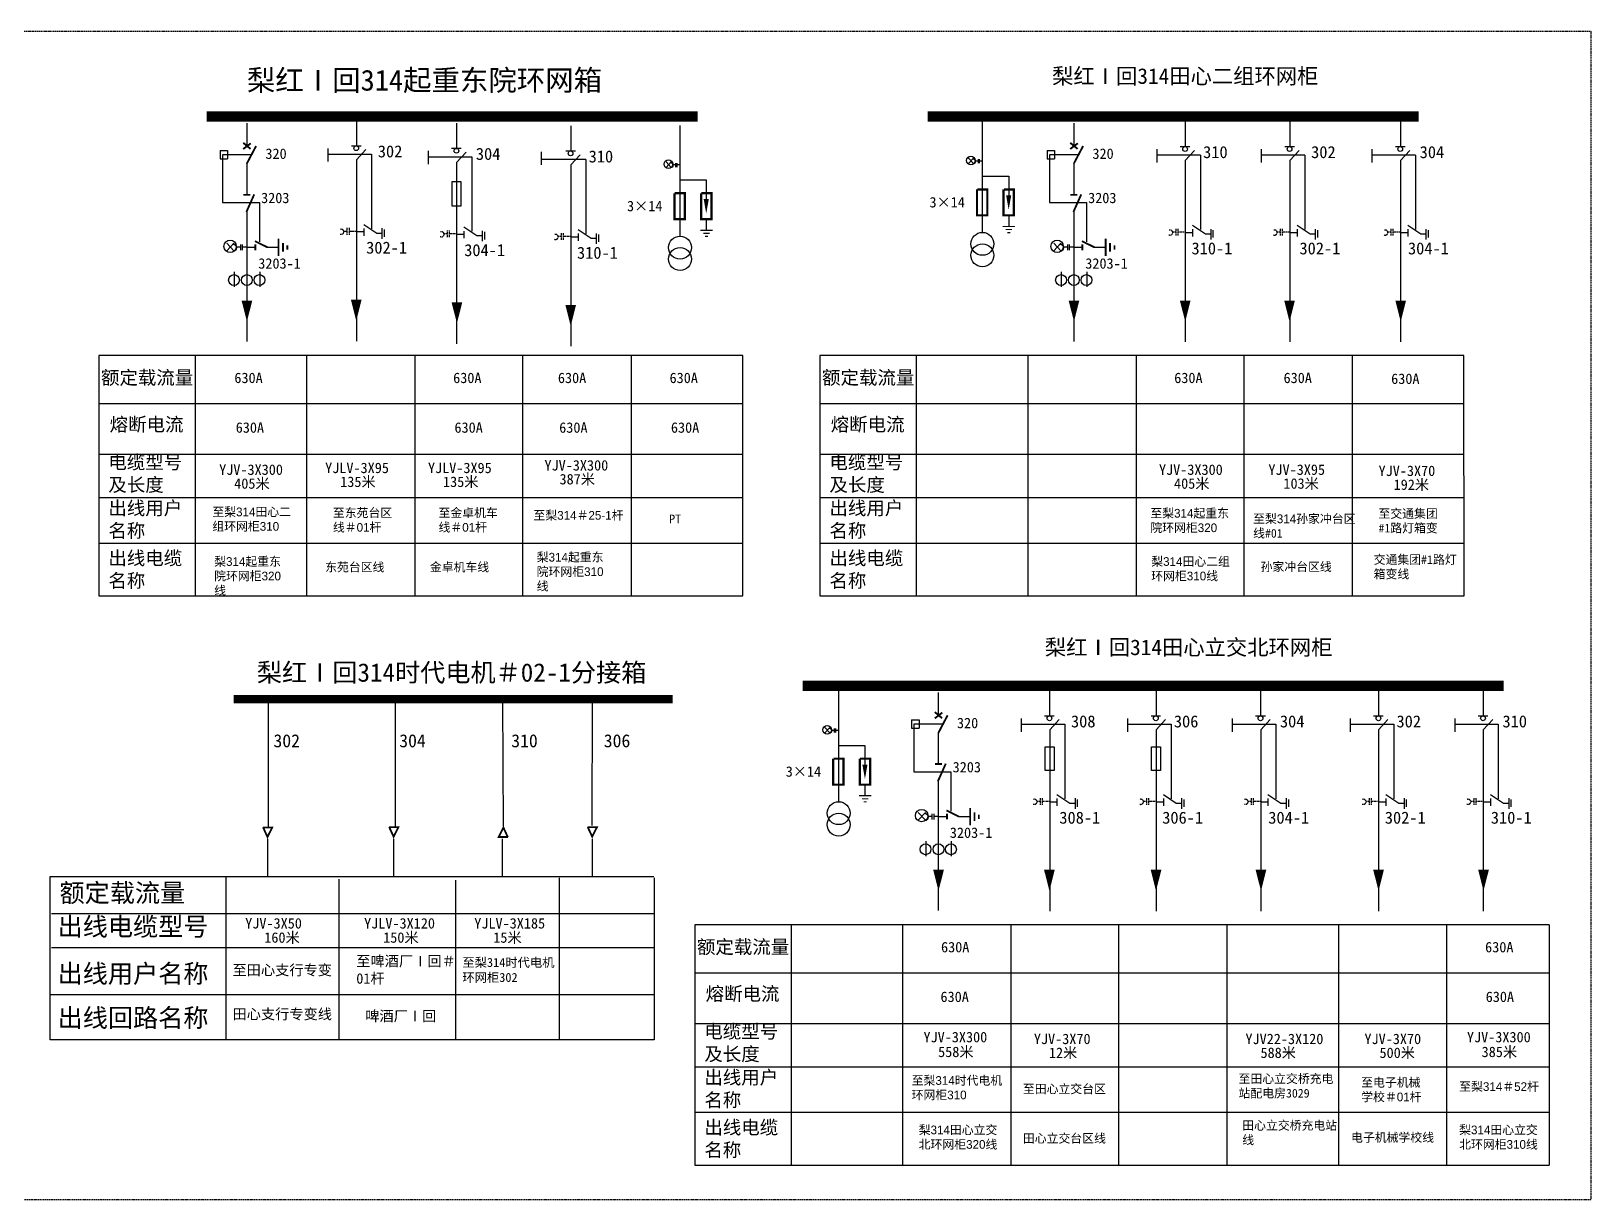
# Model space of a CAD drawing. Extents: x -1762 to -1139, y -1748 to -1523.
# Drawn here: x -1438.4 to -1139, y -1747.1 to -1522.6 of the extents above; entities that cross this region are included whole.
import ezdxf

# ---------------------------------------------------------------- set-up
doc = ezdxf.new("R2010")
doc.units = 0
doc.header["$LTSCALE"] = 0.774411
for name, pattern in [('CENTER', [50.8, 31.75, -6.35, 6.35, -6.35]), ('DASHED', [0.45, 0.3, -0.15]), ('HIDDEN', [0.375, 0.25, -0.125])]:
    doc.linetypes.add(name, pattern=pattern)
doc.layers.get('0').update_dxf_attribs({"linetype": 'CONTINUOUS'})
doc.layers.add('1', color=7, linetype='CONTINUOUS')
doc.layers.add('F11', color=7, linetype='CONTINUOUS')
doc.styles.add('HZ', font='')
doc.styles.get("Standard").update_dxf_attribs({"font": '', "height": 2.5})
doc.styles.add('STYLE1', font='txt.shx', dxfattribs={"height": 2.6})
doc.styles.add('字体', font='', dxfattribs={"height": 2.5})
doc.styles.get('HZ').set_extended_font_data('SimSun')
doc.styles.get('Standard').set_extended_font_data('SimSun')
doc.styles.get('字体').set_extended_font_data('楷体_GB2312')

# ---------------------------------------------------------------- blocks, each defined once
blk = doc.blocks.new('JD')
for points in [[(-2, 0.2), (-2, -0.2), (2, 0.2), (2, -0.2)], [(1, -1.2), (1, -0.8), (-1, -1.2), (-1, -0.8)], [(-0.5, -1.8), (-0.5, -2.2), (0.5, -1.8), (0.5, -2.2)]]:
    blk.add_trace(points)

msp = doc.modelspace()

# ---------------------------------------------------------------- linework, layer by layer
for p, q in [((-1397.05, -1540.32), (-1397.05, -1544.74)), ((-1313.89, -1540.76), (-1313.89, -1562.11)), ((-1255.83, -1540.04), (-1255.83, -1561.38)), ((-1238.26, -1540.32), (-1238.26, -1544.74)), ((-1402.17, -1545.58), (-1400.73, -1545.58)), ((-1402.17, -1545.58), (-1402.17, -1547.18)), ((-1402.17, -1547.18), (-1400.73, -1547.18)), ((-1401.71, -1546.41), (-1401.71, -1555.57)), ((-1396.33, -1546.41), (-1401.71, -1546.41)), ((-1400.73, -1545.58), (-1400.73, -1547.18)), ((-1397.05, -1548.02), (-1397.05, -1553.97)), ((-1243.38, -1545.58), (-1243.38, -1547.18)), ((-1243.38, -1545.58), (-1241.94, -1545.58)), ((-1243.38, -1547.18), (-1241.94, -1547.18)), ((-1237.54, -1546.41), (-1242.92, -1546.41)), ((-1242.92, -1546.41), (-1242.92, -1555.57)), ((-1241.94, -1545.58), (-1241.94, -1547.18)), ((-1238.26, -1548.02), (-1238.26, -1553.97)), ((-1255.85, -1550.49), (-1250.75, -1550.49)), ((-1250.75, -1550.49), (-1250.75, -1554.22)), ((-1313.92, -1551.22), (-1308.82, -1551.22)), ((-1308.82, -1551.22), (-1308.82, -1554.94)), ((-1401.71, -1555.57), (-1394.61, -1555.57)), ((-1397.05, -1556.94), (-1397.05, -1574.51)), ((-1394.61, -1555.57), (-1394.61, -1563.12)), ((-1242.92, -1555.57), (-1235.82, -1555.57)), ((-1238.26, -1556.94), (-1238.26, -1574.51)), ((-1235.82, -1555.57), (-1235.82, -1563.12)), ((-1308.82, -1558.86), (-1308.82, -1560.78)), ((-1250.75, -1558.13), (-1250.75, -1560.06)), ((-1397.05, -1564.15), (-1395.39, -1564.15)), ((-1393.22, -1564.11), (-1390.96, -1564.11)), ((-1238.26, -1564.15), (-1236.6, -1564.15)), ((-1234.43, -1564.11), (-1232.17, -1564.11)), ((-1399.44, -1568.85), (-1399.44, -1571.77)), ((-1394.56, -1568.85), (-1394.56, -1571.77)), ((-1240.65, -1568.85), (-1240.65, -1571.77)), ((-1235.77, -1568.85), (-1235.77, -1571.77)), ((-1397.04, -1576.87), (-1397.04, -1582.21)), ((-1238.25, -1576.87), (-1238.25, -1582.21)), ((-1283.42, -1649.36), (-1283.42, -1670.71)), ((-1264.27, -1649.64), (-1264.27, -1654.07)), ((-1392.93, -1651.12), (-1392.93, -1675.56)), ((-1368.56, -1651.27), (-1368.56, -1675.44)), ((-1347.94, -1651.27), (-1347.84, -1675.32)), ((-1330.71, -1651.27), (-1330.76, -1675.2)), ((-1269.39, -1654.9), (-1269.39, -1656.5)), ((-1269.39, -1654.9), (-1267.95, -1654.9)), ((-1263.55, -1655.74), (-1268.93, -1655.74)), ((-1268.93, -1655.74), (-1268.93, -1664.89)), ((-1267.95, -1654.9), (-1267.95, -1656.5)), ((-1269.39, -1656.5), (-1267.95, -1656.5)), ((-1264.27, -1657.34), (-1264.27, -1663.29)), ((-1283.44, -1659.82), (-1278.35, -1659.82)), ((-1278.35, -1659.82), (-1278.35, -1663.55)), ((-1268.93, -1664.89), (-1261.83, -1664.89)), ((-1261.83, -1664.89), (-1261.83, -1672.45)), ((-1278.35, -1667.46), (-1278.35, -1669.39)), ((-1264.27, -1666.27), (-1264.27, -1683.83)), ((-1264.27, -1673.48), (-1262.61, -1673.48)), ((-1260.44, -1673.43), (-1258.18, -1673.43)), ((-1266.66, -1678.17), (-1266.66, -1681.1)), ((-1261.78, -1678.17), (-1261.78, -1681.1)), ((-1434.76, -1684.97), (-1318.89, -1684.97)), ((-1434.76, -1716.32), (-1434.76, -1684.97)), ((-1401.03, -1684.97), (-1401.03, -1716.29)), ((-1379.34, -1685.51), (-1379.34, -1716.29)), ((-1356.95, -1685.71), (-1356.95, -1716.33)), ((-1337.05, -1685.24), (-1337.05, -1716.33)), ((-1318.84, -1685.24), (-1318.84, -1716.32)), ((-1264.26, -1686.19), (-1264.26, -1691.54)), ((-1434.53, -1692.1), (-1318.89, -1692.1)), ((-1434.53, -1698.6), (-1318.89, -1698.6)), ((-1318.89, -1707.72), (-1434.76, -1707.72)), ((-1318.84, -1716.32), (-1434.76, -1716.32))]:
    msp.add_line(p, q)
at = {"linetype": 'Continuous'}
for p, q in [((-1315.57, -1547.76), (-1316.54, -1548.8)), ((-1316.54, -1547.76), (-1315.57, -1548.8)), ((-1258.47, -1547.03), (-1257.51, -1548.07)), ((-1257.51, -1547.03), (-1258.47, -1548.07)), ((-1400.88, -1563.33), (-1399.5, -1564.82)), ((-1399.5, -1563.33), (-1400.88, -1564.82)), ((-1240.71, -1563.33), (-1242.09, -1564.82)), ((-1242.09, -1563.33), (-1240.71, -1564.82)), ((-1425.45, -1584.93), (-1425.45, -1631.1)), ((-1396.5, -1584.93), (-1425.45, -1584.93)), ((-1301.78, -1584.93), (-1396.5, -1584.93)), ((-1301.77, -1631.1), (-1301.78, -1584.93)), ((-1258.04, -1584.93), (-1287, -1584.93)), ((-1287, -1584.93), (-1287, -1631.1)), ((-1163.33, -1584.93), (-1258.04, -1584.93)), ((-1163.32, -1631.1), (-1163.33, -1584.93)), ((-1425.45, -1631.1), (-1301.77, -1631.1)), ((-1287, -1631.1), (-1163.32, -1631.1)), ((-1286.07, -1656.36), (-1285.1, -1657.4)), ((-1285.1, -1656.36), (-1286.07, -1657.4)), ((-1266.72, -1672.66), (-1268.1, -1674.14)), ((-1268.1, -1672.66), (-1266.72, -1674.14)), ((-1282.07, -1694.25), (-1311.02, -1694.25)), ((-1311.02, -1694.25), (-1311.02, -1740.42)), ((-1146.97, -1694.25), (-1282.07, -1694.25)), ((-1187.34, -1740.42), (-1187.35, -1694.25)), ((-1166.64, -1740.42), (-1166.65, -1694.25)), ((-1146.9, -1740.42), (-1146.91, -1694.25)), ((-1311.02, -1740.42), (-1146.97, -1740.42))]:
    msp.add_line(p, q, dxfattribs=at)
at = {"linetype": 'ByBlock'}
for p, q in [((-1406.96, -1584.82), (-1406.96, -1631.1)), ((-1385.55, -1584.82), (-1385.55, -1631.1)), ((-1364.74, -1584.82), (-1364.74, -1631.1)), ((-1344.08, -1584.82), (-1344.08, -1631.1)), ((-1323.26, -1584.82), (-1323.26, -1631.1)), ((-1268.5, -1584.82), (-1268.5, -1631.1)), ((-1247.1, -1584.82), (-1247.1, -1631.1)), ((-1226.29, -1584.82), (-1226.29, -1631.1)), ((-1205.62, -1584.82), (-1205.62, -1631.1)), ((-1184.81, -1584.82), (-1184.81, -1631.1)), ((-1425.28, -1594.16), (-1301.78, -1594.16)), ((-1286.83, -1594.16), (-1163.33, -1594.16)), ((-1425.28, -1603.9), (-1301.78, -1603.9)), ((-1286.83, -1603.9), (-1163.32, -1603.9)), ((-1425.28, -1612.22), (-1301.78, -1612.22)), ((-1286.83, -1612.22), (-1163.32, -1612.22)), ((-1425.28, -1620.95), (-1301.77, -1620.95)), ((-1286.83, -1620.95), (-1163.32, -1620.95)), ((-1292.53, -1694.14), (-1292.53, -1740.42)), ((-1271.12, -1694.14), (-1271.12, -1740.42)), ((-1250.31, -1694.14), (-1250.31, -1740.42)), ((-1229.65, -1694.14), (-1229.65, -1740.42)), ((-1208.84, -1694.14), (-1208.84, -1740.42)), ((-1310.85, -1703.48), (-1146.91, -1703.48)), ((-1310.85, -1713.22), (-1146.91, -1713.22)), ((-1310.85, -1721.54), (-1146.9, -1721.54)), ((-1310.85, -1730.27), (-1146.9, -1730.27))]:
    msp.add_line(p, q, dxfattribs=at)
at = {"linetype": 'CENTER'}
for p, q in [((-1393.07, -1677.77), (-1393.07, -1684.88)), ((-1368.85, -1677.72), (-1368.85, -1684.83)), ((-1348.02, -1677.72), (-1348.02, -1684.83)), ((-1330.72, -1677.72), (-1330.72, -1684.83))]:
    msp.add_line(p, q, dxfattribs=at)
at = {"color": 0, "linetype": 'DASHED'}
msp.add_lwpolyline([(-1762.12, -1522.64), (-1138.98, -1522.64), (-1138.98, -1747.07), (-1762.12, -1747.07)], close=True, dxfattribs=at)
for points, const_width in [([(-1404.74, -1539.03), (-1310.47, -1539.03)], 2), ([(-1266.29, -1539.03), (-1172.02, -1539.03)], 2), ([(-1397.74, -1545.28), (-1396.27, -1544.18)], 0.36), ([(-1397.72, -1544.08), (-1396.31, -1545.25)], 0.36), ([(-1397.05, -1548.11), (-1395.25, -1544.7)], 0.36), ([(-1238.94, -1545.28), (-1237.48, -1544.18)], 0.36), ([(-1238.93, -1544.08), (-1237.52, -1545.25)], 0.36), ([(-1238.26, -1548.11), (-1236.46, -1544.7)], 0.36), ([(-1397.7, -1554.06), (-1396.36, -1554.06)], 0.36), ([(-1397.12, -1557.38), (-1395.61, -1553.99)], 0.36), ([(-1314.91, -1553.76), (-1314.91, -1558.73), (-1312.92, -1558.73), (-1312.92, -1553.76), (-1314.85, -1553.76)], 0.42), ([(-1309.81, -1553.76), (-1309.81, -1558.73), (-1307.82, -1558.73), (-1307.82, -1553.76), (-1309.75, -1553.76)], 0.42), ([(-1256.84, -1553.04), (-1256.84, -1558.01), (-1254.85, -1558.01), (-1254.85, -1553.04), (-1256.78, -1553.04)], 0.42), ([(-1251.75, -1553.04), (-1251.75, -1558.01), (-1249.76, -1558.01), (-1249.76, -1553.04), (-1251.68, -1553.04)], 0.42), ([(-1238.9, -1554.06), (-1237.57, -1554.06)], 0.36), ([(-1238.33, -1557.38), (-1236.82, -1553.99)], 0.36), ([(-1395.48, -1562.96), (-1393.08, -1564.15)], 0.36), ([(-1236.69, -1562.96), (-1234.29, -1564.15)], 0.36), ([(-1395.39, -1563.6), (-1395.39, -1564.71)], 0.36), ([(-1236.6, -1563.6), (-1236.6, -1564.71)], 0.36), ([(-1290.32, -1648.35), (-1155.71, -1648.35)], 2), ([(-1264.95, -1654.61), (-1263.49, -1653.51)], 0.36), ([(-1264.94, -1653.4), (-1263.53, -1654.58)], 0.36), ([(-1264.27, -1657.44), (-1262.47, -1654.02)], 0.36), ([(-1284.44, -1662.36), (-1284.44, -1667.34), (-1282.45, -1667.34), (-1282.45, -1662.36), (-1284.38, -1662.36)], 0.42), ([(-1279.34, -1662.36), (-1279.34, -1667.34), (-1277.35, -1667.34), (-1277.35, -1662.36), (-1279.28, -1662.36)], 0.42), ([(-1264.91, -1663.39), (-1263.58, -1663.39)], 0.36), ([(-1264.34, -1666.71), (-1262.83, -1663.31)], 0.36), ([(-1262.7, -1672.28), (-1260.3, -1673.48)], 0.36), ([(-1262.61, -1672.93), (-1262.61, -1674.03)], 0.36), ([(-1393.95, -1675.56), (-1392.14, -1675.56), (-1393.07, -1677.38), (-1393.92, -1675.52)], 0.354), ([(-1369.73, -1675.51), (-1367.92, -1675.51), (-1368.85, -1677.33), (-1369.7, -1675.47)], 0.354), ([(-1346.89, -1677.41), (-1348.69, -1677.41), (-1347.77, -1675.58), (-1346.91, -1677.44)], 0.354), ([(-1331.6, -1675.51), (-1329.8, -1675.51), (-1330.72, -1677.33), (-1331.58, -1675.47)], 0.354)]:
    msp.add_lwpolyline(points, dxfattribs=dict(const_width=const_width))
at = {"color": 0, "linetype": 'ByBlock'}
for points in [[(-1357.6, -1551.5), (-1355.93, -1551.5), (-1355.93, -1556.28), (-1357.6, -1556.28)], [(-1243.73, -1660.05), (-1242.02, -1660.05), (-1242.02, -1664.63), (-1243.73, -1664.63)], [(-1223.31, -1660.05), (-1221.6, -1660.05), (-1221.6, -1664.63), (-1223.31, -1664.63)]]:
    msp.add_lwpolyline(points, close=True, dxfattribs=at)
for points, format in [([(-1250.75, -1554.16, 0.98, 0, 0), (-1250.75, -1556.95, 0, 0, 0)], "xyseb"), ([(-1308.82, -1554.88, 0.98, 0, 0), (-1308.82, -1557.68, 0, 0, 0)], "xyseb"), ([(-1399.67, -1563.52, -0.877934), (-1399.64, -1564.98)], "xyb"), ([(-1240.87, -1563.52, -0.877934), (-1240.84, -1564.98)], "xyb"), ([(-1397.01, -1574.37, 2.05, 0, 0), (-1397.01, -1578.44, 0, 0, 0)], "xyseb"), ([(-1376.02, -1574.22, 2.05, 0, 0), (-1376.02, -1578.29, 0, 0, 0)], "xyseb"), ([(-1356.69, -1574.7, 2.05, 0, 0), (-1356.69, -1578.77, 0, 0, 0)], "xyseb"), ([(-1334.84, -1575.2, 2.05, 0, 0), (-1334.84, -1579.27, 0, 0, 0)], "xyseb"), ([(-1238.21, -1574.37, 2.05, 0, 0), (-1238.21, -1578.44, 0, 0, 0)], "xyseb"), ([(-1216.85, -1574.37, 2.05, 0, 0), (-1216.85, -1578.44, 0, 0, 0)], "xyseb"), ([(-1196.82, -1574.37, 2.05, 0, 0), (-1196.82, -1578.44, 0, 0, 0)], "xyseb"), ([(-1175.48, -1574.37, 2.05, 0, 0), (-1175.48, -1578.44, 0, 0, 0)], "xyseb"), ([(-1278.35, -1663.48, 0.98, 0, 0), (-1278.35, -1666.28, 0, 0, 0)], "xyseb"), ([(-1266.88, -1672.84, -0.877934), (-1266.85, -1674.3)], "xyb"), ([(-1264.22, -1683.7, 2.05, 0, 0), (-1264.22, -1687.76, 0, 0, 0)], "xyseb"), ([(-1242.93, -1683.7, 2.05, 0, 0), (-1242.93, -1687.76, 0, 0, 0)], "xyseb"), ([(-1222.46, -1683.7, 2.05, 0, 0), (-1222.46, -1687.76, 0, 0, 0)], "xyseb"), ([(-1202.31, -1683.7, 2.05, 0, 0), (-1202.31, -1687.76, 0, 0, 0)], "xyseb"), ([(-1179.73, -1683.7, 2.05, 0, 0), (-1179.73, -1687.76, 0, 0, 0)], "xyseb"), ([(-1159.58, -1683.7, 2.05, 0, 0), (-1159.58, -1687.76, 0, 0, 0)], "xyseb")]:
    msp.add_lwpolyline(points, format=format)
for points in [[(-1398.26, -1564.14), (-1399.02, -1564.14)], [(-1398.26, -1563.63), (-1398.26, -1564.73)], [(-1397.93, -1563.63), (-1397.93, -1564.73)], [(-1397.05, -1564.14), (-1397.93, -1564.14)], [(-1239.47, -1564.14), (-1240.23, -1564.14)], [(-1239.47, -1563.63), (-1239.47, -1564.73)], [(-1239.13, -1563.63), (-1239.13, -1564.73)], [(-1238.26, -1564.14), (-1239.13, -1564.14)], [(-1265.48, -1673.46), (-1266.24, -1673.46)], [(-1265.48, -1672.96), (-1265.48, -1674.05)], [(-1265.14, -1672.96), (-1265.14, -1674.05)], [(-1264.27, -1673.46), (-1265.14, -1673.46)]]:
    msp.add_lwpolyline(points)
at = {"linetype": 'Continuous'}
for centre, radius in [((-1316.09, -1548.2), 0.83), ((-1258.03, -1547.48), 0.83), ((-1400.24, -1563.97), 1.19), ((-1241.45, -1563.97), 1.19), ((-1285.62, -1656.8), 0.83), ((-1267.46, -1673.29), 1.19)]:
    msp.add_circle(centre, radius, dxfattribs=at)
for centre, radius in [((-1313.85, -1564.21), 2.2), ((-1255.79, -1563.49), 2.2), ((-1313.85, -1566.41), 2.2), ((-1255.79, -1565.69), 2.2), ((-1399.49, -1570.44), 1.04), ((-1397.02, -1570.44), 1.04), ((-1394.61, -1570.44), 1.04), ((-1240.7, -1570.44), 1.04), ((-1238.23, -1570.44), 1.04), ((-1235.82, -1570.44), 1.04), ((-1283.38, -1672.82), 2.2), ((-1283.38, -1675.01), 2.2), ((-1266.71, -1679.76), 1.04), ((-1264.24, -1679.76), 1.04), ((-1261.83, -1679.76), 1.04)]:
    msp.add_circle(centre, radius)
at = {"layer": '1'}
for points in [[(-1315.69, -1547.88, -0.877934), (-1315.67, -1548.9)], [(-1315.69, -1547.89, -0.877934), (-1315.67, -1548.91)], [(-1257.63, -1547.15, -0.877934), (-1257.61, -1548.17)], [(-1257.62, -1547.16, -0.877934), (-1257.6, -1548.19)], [(-1399.67, -1563.5, -0.877934), (-1399.64, -1564.96)], [(-1240.88, -1563.5, -0.877934), (-1240.85, -1564.96)], [(-1285.22, -1656.48, -0.877934), (-1285.2, -1657.5)], [(-1285.22, -1656.49, -0.877934), (-1285.2, -1657.51)], [(-1266.89, -1672.83, -0.877934), (-1266.86, -1674.29)]]:
    msp.add_lwpolyline(points, format="xyb", dxfattribs=at)
for points in [[(-1314.71, -1547.97), (-1314.71, -1548.73)], [(-1314.47, -1547.97), (-1314.47, -1548.73)], [(-1256.64, -1547.6), (-1257.17, -1547.6)], [(-1256.64, -1547.24), (-1256.64, -1548.01)], [(-1256.41, -1547.24), (-1256.41, -1548.01)], [(-1255.8, -1547.6), (-1256.41, -1547.6)], [(-1314.71, -1548.32), (-1315.24, -1548.32)], [(-1313.86, -1548.32), (-1314.47, -1548.32)], [(-1284.24, -1656.92), (-1284.77, -1656.92)], [(-1284.24, -1656.57), (-1284.24, -1657.33)], [(-1284, -1656.57), (-1284, -1657.33)], [(-1283.39, -1656.92), (-1284, -1656.92)]]:
    msp.add_lwpolyline(points, dxfattribs=at)
at = {"layer": '1', "const_width": 1.56}
msp.add_lwpolyline([(-1399.55, -1650.92), (-1315.28, -1650.92)], dxfattribs=at)
at = {"layer": 'F11', "lineweight": -3}
for p, q in [((-1375.98, -1539.86), (-1375.98, -1544.62)), ((-1356.74, -1540.34), (-1356.74, -1545.1)), ((-1334.84, -1540.84), (-1334.84, -1545.6)), ((-1216.85, -1540), (-1216.85, -1544.76)), ((-1196.78, -1540), (-1196.78, -1544.76)), ((-1175.53, -1540), (-1175.53, -1544.76)), ((-1381.46, -1545.15), (-1381.46, -1547.7)), ((-1376.94, -1544.66), (-1375.09, -1544.66)), ((-1357.71, -1545.14), (-1355.85, -1545.14)), ((-1217.81, -1544.81), (-1215.96, -1544.81)), ((-1197.74, -1544.81), (-1195.89, -1544.81)), ((-1176.49, -1544.81), (-1174.64, -1544.81)), ((-1381.46, -1546.27), (-1373.09, -1546.27)), ((-1375.98, -1547.36), (-1374.17, -1545.38)), ((-1375.98, -1547.36), (-1375.98, -1582.18)), ((-1373.09, -1546.28), (-1373.09, -1560.58)), ((-1362.22, -1545.63), (-1362.22, -1548.18)), ((-1362.22, -1546.75), (-1353.85, -1546.75)), ((-1356.74, -1547.84), (-1354.93, -1545.87)), ((-1356.74, -1547.84), (-1356.74, -1582.66)), ((-1353.85, -1546.76), (-1353.85, -1561.06)), ((-1340.52, -1545.8), (-1340.52, -1548.34)), ((-1340.32, -1547.25), (-1331.94, -1547.25)), ((-1335.8, -1545.64), (-1333.94, -1545.64)), ((-1334.83, -1548.33), (-1333.03, -1546.36)), ((-1331.94, -1547.26), (-1331.94, -1561.55)), ((-1222.33, -1545.3), (-1222.33, -1547.84)), ((-1222.33, -1546.41), (-1213.95, -1546.41)), ((-1216.84, -1547.5), (-1215.04, -1545.53)), ((-1216.84, -1547.5), (-1216.84, -1582.32)), ((-1213.95, -1546.43), (-1213.95, -1560.72)), ((-1202.26, -1545.3), (-1202.26, -1547.84)), ((-1202.26, -1546.41), (-1193.89, -1546.41)), ((-1196.78, -1547.5), (-1194.97, -1545.53)), ((-1196.78, -1547.5), (-1196.78, -1582.32)), ((-1193.89, -1546.43), (-1193.89, -1560.72)), ((-1181.01, -1545.3), (-1181.01, -1547.84)), ((-1181.01, -1546.41), (-1172.64, -1546.41)), ((-1175.53, -1547.5), (-1173.72, -1545.53)), ((-1175.53, -1547.5), (-1175.53, -1582.32)), ((-1172.64, -1546.43), (-1172.64, -1560.72)), ((-1334.83, -1548.33), (-1334.83, -1583.16)), ((-1374.58, -1559.76), (-1372.09, -1561.42)), ((-1215.44, -1559.91), (-1212.95, -1561.57)), ((-1195.38, -1559.91), (-1192.89, -1561.57)), ((-1174.13, -1559.91), (-1171.64, -1561.57)), ((-1375.96, -1561.14), (-1374.69, -1561.14)), ((-1374.58, -1560.54), (-1374.58, -1561.92)), ((-1372.09, -1561.42), (-1371.1, -1561.42)), ((-1371.1, -1560.49), (-1371.1, -1562.52)), ((-1370.66, -1560.71), (-1370.66, -1562.13)), ((-1356.72, -1561.63), (-1355.45, -1561.63)), ((-1355.34, -1560.24), (-1352.85, -1561.9)), ((-1355.34, -1561.02), (-1355.34, -1562.4)), ((-1352.85, -1561.9), (-1351.86, -1561.9)), ((-1351.86, -1560.97), (-1351.86, -1563)), ((-1351.42, -1561.19), (-1351.42, -1562.62)), ((-1334.81, -1562.12), (-1333.54, -1562.12)), ((-1333.43, -1560.74), (-1330.94, -1562.4)), ((-1333.43, -1561.52), (-1333.43, -1562.9)), ((-1330.94, -1562.4), (-1329.96, -1562.4)), ((-1329.95, -1561.47), (-1329.95, -1563.5)), ((-1329.52, -1561.69), (-1329.52, -1563.11)), ((-1216.82, -1561.29), (-1215.55, -1561.29)), ((-1215.44, -1560.69), (-1215.44, -1562.07)), ((-1212.95, -1561.57), (-1211.97, -1561.57)), ((-1211.96, -1560.64), (-1211.96, -1562.67)), ((-1211.53, -1560.86), (-1211.53, -1562.28)), ((-1196.76, -1561.29), (-1195.49, -1561.29)), ((-1195.38, -1560.69), (-1195.38, -1562.07)), ((-1192.89, -1561.57), (-1191.9, -1561.57)), ((-1191.9, -1560.64), (-1191.9, -1562.67)), ((-1191.46, -1560.86), (-1191.46, -1562.28)), ((-1175.51, -1561.29), (-1174.24, -1561.29)), ((-1174.13, -1560.69), (-1174.13, -1562.07)), ((-1171.64, -1561.57), (-1170.65, -1561.57)), ((-1170.65, -1560.64), (-1170.65, -1562.67)), ((-1170.21, -1560.86), (-1170.21, -1562.28)), ((-1242.89, -1649.33), (-1242.89, -1654.09)), ((-1222.46, -1649.33), (-1222.46, -1654.09)), ((-1202.37, -1649.33), (-1202.37, -1654.09)), ((-1179.73, -1649.33), (-1179.73, -1654.09)), ((-1159.63, -1649.33), (-1159.63, -1654.09)), ((-1248.37, -1654.63), (-1248.37, -1657.17)), ((-1248.37, -1655.74), (-1239.99, -1655.74)), ((-1243.85, -1654.13), (-1242, -1654.13)), ((-1242.88, -1656.83), (-1241.08, -1654.86)), ((-1239.99, -1655.75), (-1239.99, -1670.05)), ((-1227.94, -1654.63), (-1227.94, -1657.17)), ((-1227.94, -1655.74), (-1219.57, -1655.74)), ((-1223.42, -1654.13), (-1221.57, -1654.13)), ((-1222.45, -1656.83), (-1220.65, -1654.86)), ((-1219.57, -1655.75), (-1219.57, -1670.05)), ((-1207.84, -1654.63), (-1207.84, -1657.17)), ((-1207.84, -1655.74), (-1199.47, -1655.74)), ((-1203.33, -1654.13), (-1201.47, -1654.13)), ((-1202.36, -1656.83), (-1200.55, -1654.86)), ((-1199.47, -1655.75), (-1199.47, -1670.05)), ((-1185.21, -1654.63), (-1185.21, -1657.17)), ((-1185.21, -1655.74), (-1176.83, -1655.74)), ((-1180.69, -1654.13), (-1178.83, -1654.13)), ((-1179.72, -1656.83), (-1177.92, -1654.86)), ((-1176.83, -1655.75), (-1176.83, -1670.05)), ((-1165.11, -1654.63), (-1165.11, -1657.17)), ((-1165.11, -1655.74), (-1156.74, -1655.74)), ((-1160.59, -1654.13), (-1158.74, -1654.13)), ((-1159.62, -1656.83), (-1157.82, -1654.86)), ((-1156.74, -1655.75), (-1156.74, -1670.05)), ((-1242.88, -1656.83), (-1242.88, -1691.65)), ((-1222.45, -1656.83), (-1222.45, -1691.65)), ((-1202.36, -1656.83), (-1202.36, -1691.65)), ((-1179.72, -1656.83), (-1179.72, -1691.65)), ((-1159.62, -1656.83), (-1159.62, -1691.65)), ((-1242.86, -1670.62), (-1241.59, -1670.62)), ((-1241.48, -1669.24), (-1238.99, -1670.89)), ((-1241.48, -1670.01), (-1241.48, -1671.39)), ((-1238.99, -1670.89), (-1238.01, -1670.89)), ((-1238, -1669.97), (-1238, -1671.99)), ((-1237.57, -1670.18), (-1237.57, -1671.61)), ((-1222.44, -1670.62), (-1221.16, -1670.62)), ((-1221.05, -1669.24), (-1218.57, -1670.89)), ((-1221.05, -1670.01), (-1221.05, -1671.39)), ((-1218.57, -1670.89), (-1217.58, -1670.89)), ((-1217.58, -1669.97), (-1217.58, -1671.99)), ((-1217.14, -1670.18), (-1217.14, -1671.61)), ((-1202.34, -1670.62), (-1201.07, -1670.62)), ((-1200.96, -1669.24), (-1198.47, -1670.89)), ((-1200.96, -1670.01), (-1200.96, -1671.39)), ((-1198.47, -1670.89), (-1197.49, -1670.89)), ((-1197.48, -1669.97), (-1197.48, -1671.99)), ((-1197.04, -1670.18), (-1197.04, -1671.61)), ((-1179.7, -1670.62), (-1178.43, -1670.62)), ((-1178.32, -1669.24), (-1175.83, -1670.89)), ((-1178.32, -1670.01), (-1178.32, -1671.39)), ((-1175.83, -1670.89), (-1174.85, -1670.89)), ((-1174.84, -1669.97), (-1174.84, -1671.99)), ((-1174.4, -1670.18), (-1174.4, -1671.61)), ((-1159.61, -1670.62), (-1158.34, -1670.62)), ((-1158.23, -1669.24), (-1155.74, -1670.89)), ((-1158.23, -1670.01), (-1158.23, -1671.39)), ((-1155.74, -1670.89), (-1154.75, -1670.89)), ((-1154.75, -1669.97), (-1154.75, -1671.99)), ((-1154.31, -1670.18), (-1154.31, -1671.61))]:
    msp.add_line(p, q, dxfattribs=at)
at = {"layer": 'F11', "linetype": 'HIDDEN', "lineweight": -3}
for p, q in [((-1377.82, -1561.11), (-1378.44, -1561.11)), ((-1377.82, -1560.44), (-1377.82, -1561.74)), ((-1377.41, -1560.44), (-1377.41, -1561.74)), ((-1375.89, -1561.11), (-1377.32, -1561.11)), ((-1358.58, -1561.59), (-1359.2, -1561.59)), ((-1358.58, -1560.92), (-1358.58, -1562.22)), ((-1358.17, -1560.92), (-1358.17, -1562.22)), ((-1356.65, -1561.59), (-1358.08, -1561.59)), ((-1336.67, -1562.09), (-1337.3, -1562.09)), ((-1336.67, -1561.42), (-1336.67, -1562.72)), ((-1336.27, -1561.42), (-1336.27, -1562.72)), ((-1334.75, -1562.09), (-1336.18, -1562.09)), ((-1218.68, -1561.26), (-1219.31, -1561.26)), ((-1218.68, -1560.59), (-1218.68, -1561.89)), ((-1218.28, -1560.59), (-1218.28, -1561.89)), ((-1216.76, -1561.26), (-1218.19, -1561.26)), ((-1198.62, -1561.26), (-1199.24, -1561.26)), ((-1198.62, -1560.59), (-1198.62, -1561.89)), ((-1198.21, -1560.59), (-1198.21, -1561.89)), ((-1196.69, -1561.26), (-1198.12, -1561.26)), ((-1177.37, -1561.26), (-1177.99, -1561.26)), ((-1177.37, -1560.59), (-1177.37, -1561.89)), ((-1176.96, -1560.59), (-1176.96, -1561.89)), ((-1175.44, -1561.26), (-1176.87, -1561.26)), ((-1244.72, -1670.59), (-1245.35, -1670.59)), ((-1244.72, -1669.92), (-1244.72, -1671.21)), ((-1244.32, -1669.92), (-1244.32, -1671.21)), ((-1242.8, -1670.59), (-1244.23, -1670.59)), ((-1224.29, -1670.59), (-1224.92, -1670.59)), ((-1224.29, -1669.92), (-1224.29, -1671.21)), ((-1223.89, -1669.92), (-1223.89, -1671.21)), ((-1222.37, -1670.59), (-1223.8, -1670.59)), ((-1204.2, -1670.59), (-1204.82, -1670.59)), ((-1204.2, -1669.92), (-1204.2, -1671.21)), ((-1203.8, -1669.92), (-1203.8, -1671.21)), ((-1202.28, -1670.59), (-1203.71, -1670.59)), ((-1181.56, -1670.59), (-1182.19, -1670.59)), ((-1181.56, -1669.92), (-1181.56, -1671.21)), ((-1181.16, -1669.92), (-1181.16, -1671.21)), ((-1179.64, -1670.59), (-1181.07, -1670.59)), ((-1161.46, -1670.59), (-1162.09, -1670.59)), ((-1161.46, -1669.92), (-1161.46, -1671.21)), ((-1161.06, -1669.92), (-1161.06, -1671.21)), ((-1159.54, -1670.59), (-1160.97, -1670.59))]:
    msp.add_line(p, q, dxfattribs=at)
at = {"layer": 'F11', "lineweight": -3}
for centre in [(-1376.02, -1545.13), (-1356.78, -1545.61), (-1216.88, -1545.28), (-1196.82, -1545.28), (-1175.57, -1545.28), (-1334.87, -1546.11), (-1242.92, -1654.6), (-1222.49, -1654.6), (-1202.4, -1654.6), (-1179.76, -1654.6), (-1159.67, -1654.6)]:
    msp.add_circle(centre, 0.459, dxfattribs=at)
at = {"layer": 'F11', "linetype": 'HIDDEN', "lineweight": -3}
for centre in [(-1378.89, -1561.17), (-1359.65, -1561.65), (-1337.74, -1562.15), (-1219.75, -1561.32), (-1199.69, -1561.32), (-1178.44, -1561.32), (-1245.79, -1670.64), (-1225.36, -1670.64), (-1205.27, -1670.64), (-1182.63, -1670.64), (-1162.53, -1670.64)]:
    msp.add_arc(centre, 0.492, 242.566, 111.7046, dxfattribs=at)

# ---------------------------------------------------------------- block references
at = {"xscale": 0.5879999999770007, "yscale": 0.5879999998956009, "zscale": 0.588}
for p in [(-1250.72, -1560.15), (-1308.78, -1560.87), (-1278.31, -1669.47)]:
    msp.add_blockref('JD', p, dxfattribs=at)
at = {"xscale": 0.8399999998509884, "yscale": 0.8399999998509884, "zscale": 0.84, "rotation": 90}
for p in [(-1390.93, -1564.17), (-1232.13, -1564.17), (-1258.14, -1673.5)]:
    msp.add_blockref('JD', p, dxfattribs=at)

# ---------------------------------------------------------------- texts
at = {"style": 'HZ'}
for s, height, p in [('梨红Ⅰ回314田心二组环网柜', 3, (-1242.41, -1532.76)), ('梨红Ⅰ回314田心立交北环网柜', 3, (-1243.8, -1642.47)), ('梨红Ⅰ回314时代电机＃02-1分接箱', 3.5392, (-1395.1, -1647.57)), ('额定载流量', 3.539, (-1432.99, -1689.89)), ('出线电缆型号', 3.539, (-1433.36, -1696.37)), ('出线用户名称', 3.539, (-1433.36, -1705.4)), ('出线回路名称', 3.539, (-1433.36, -1713.89))]:
    msp.add_text(s, height=height, dxfattribs=at).set_placement(p)
for s, p in [('320', (-1393.46, -1547.17)), ('320', (-1234.67, -1547.17)), ('3203', (-1394.29, -1555.66)), ('3203', (-1235.5, -1555.66)), ('3×14', (-1324.03, -1557.22)), ('3×14', (-1265.96, -1556.49)), ('3203-1', (-1394.83, -1568.25)), ('3203-1', (-1236.04, -1568.25)), ('630A', (-1399.42, -1590.22)), ('630A', (-1357.41, -1590.22)), ('630A', (-1337.3, -1590.22)), ('630A', (-1315.86, -1590.22)), ('630A', (-1218.96, -1590.22)), ('630A', (-1197.97, -1590.22)), ('630A', (-1177.31, -1590.39)), ('630A', (-1399.16, -1599.76)), ('630A', (-1357.16, -1599.76)), ('630A', (-1337.05, -1599.76)), ('630A', (-1315.6, -1599.76)), ('YJV-3X300', (-1339.88, -1607.02)), ('YJV-3X300', (-1402.34, -1607.85)), ('YJLV-3X95', (-1381.99, -1607.51)), ('135米', (-1379.1, -1610.18)), ('YJLV-3X95', (-1362.25, -1607.51)), ('135米', (-1359.36, -1610.18)), ('387米', (-1336.99, -1609.68)), ('YJV-3X300', (-1221.89, -1607.85)), ('YJV-3X95', (-1200.89, -1607.85)), ('YJV-3X70', (-1179.73, -1608.07)), ('405米', (-1399.45, -1610.51)), ('405米', (-1219, -1610.51)), ('103米', (-1198, -1610.51)), ('192米', (-1176.84, -1610.73)), ('320', (-1260.68, -1656.5)), ('3×14', (-1293.56, -1665.82)), ('3203', (-1261.51, -1664.98)), ('3203-1', (-1262.05, -1677.57)), ('YJV-3X50', (-1397.34, -1694.97)), ('YJLV-3X120', (-1374.51, -1694.97)), ('YJLV-3X185', (-1353.36, -1694.97)), ('160米', (-1393.68, -1697.7)), ('150米', (-1370.85, -1697.7)), ('15米', (-1349.71, -1697.7)), ('630A', (-1263.74, -1699.54)), ('630A', (-1263.74, -1699.54)), ('630A', (-1159.27, -1699.54)), ('630A', (-1263.84, -1709.08)), ('630A', (-1159.16, -1709.08)), ('YJV-3X300', (-1267.11, -1716.82)), ('YJV-3X70', (-1245.91, -1717.17)), ('YJV22-3X120', (-1205.29, -1717.17)), ('YJV-3X70', (-1182.44, -1717.17)), ('YJV-3X300', (-1162.76, -1716.82)), ('558米', (-1264.3, -1719.66)), ('12米', (-1243.02, -1719.83)), ('588米', (-1202.4, -1719.83)), ('500米', (-1179.55, -1719.83)), ('385米', (-1159.94, -1719.66))]:
    msp.add_text(s, height=2).set_placement(p)
at = {"linetype": 'Continuous'}
for s, p in [('302', (-1391.92, -1660.17)), ('304', (-1367.77, -1660.17)), ('310', (-1346.27, -1660.17)), ('306', (-1328.5, -1660.17))]:
    msp.add_text(s, height=2.5, dxfattribs=at).set_placement(p)
at = {"linetype": 'DASHED', "attachment_point": 1, "style": 'STYLE1'}
for s, insert, char_height, width in [('{\\fSimSun|b0|i0|c134|p2;梨红Ⅰ回314起重东院环网箱}', (-1397.01, -1530.06), 4, 136.8559), ('{\\f\uffbfﾬￌﾣﾤ_GB2312|b0|i0|c134|p49;额定载流量}', (-1425.04, -1587.87), 2.6, 28.7366), ('{\\f\uffbfﾬￌﾣﾤ_GB2312|b0|i0|c134|p49;额定载流量}', (-1286.59, -1587.87), 2.6, 28.7366), ('{\\f\uffbfﾬￌﾣﾤ_GB2312|b0|i0|c134|p49;熔断电流}', (-1423.37, -1596.86), 2.6, 28.7366), ('{\\f\uffbfﾬￌﾣﾤ_GB2312|b0|i0|c134|p49;熔断电流}', (-1284.92, -1596.86), 2.6, 28.7366), ('{\\f\uffbfﾬￌﾣﾤ_GB2312|b0|i0|c134|p49;电缆型号及长度}', (-1423.62, -1604.12), 2.6, 14.4991), ('{\\f\uffbfﾬￌﾣﾤ_GB2312|b0|i0|c134|p49;电缆型号及长度}', (-1285.17, -1604.12), 2.6, 14.4991), ('{\\f\uffbfﾬￌﾣﾤ_GB2312|b0|i0|c134|p49;出线用户名称}', (-1423.62, -1612.93), 2.6, 14.4991), ('{\\f\uffbfﾬￌﾣﾤ_GB2312|b0|i0|c134|p49;至梨314田心二组环网柜310}', (-1403.65, -1614.13), 1.6688, 15.0737), ('{\\f\uffbfﾬￌﾣﾤ_GB2312|b0|i0|c134|p49;至金卓机车线＃01杆}', (-1360.22, -1614.31), 1.6688, 12.6924), ('{\\f\uffbfﾬￌﾣﾤ_GB2312|b0|i0|c134|p49;出线用户名称}', (-1285.17, -1612.93), 2.6, 14.4991), ('{\\f\uffbfﾬￌﾣﾤ_GB2312|b0|i0|c134|p49;至东苑台区线＃01杆}', (-1380.5, -1614.31), 1.6688, 12.6924), ('{\\f\uffbfﾬￌﾣﾤ_GB2312|b0|i0|c134|p49;至梨314＃25-1杆}', (-1341.99, -1614.79), 1.6688, 17.6953), ('{\\fSimSun|b0|i0|c134|p2;PT}', (-1315.93, -1615.47), 1.6688, 17.6953), ('{\\f\uffbfﾬￌﾣﾤ_GB2312|b0|i0|c134|p49;至梨314起重东院环网柜320}', (-1223.55, -1614.39), 1.6688, 15.2426), ('{\\fSimSun|b0|i0|c134|p2;至梨\\f\uffbfﾬￌﾣﾤ_GB2312|b0|i0|c134|p49;314\\fSimSun|b0|i0|c134|p2;孙家冲台区线#01}', (-1203.82, -1615.46), 1.6688, 20.3514), ('{\\fSimSun|b0|i0|c134|p2;至交通集团\\P#1路灯箱变\\fKaiTi_GB2312|b0|i0|c134|p49;}', (-1179.74, -1614.46), 1.6688, 20.3514), ('{\\f\uffbfﾬￌﾣﾤ_GB2312|b0|i0|c134|p49;出线电缆名称}', (-1423.62, -1622.53), 2.6, 14.4991), ('{\\f\uffbfﾬￌﾣﾤ_GB2312|b0|i0|c134|p49;梨314起重东院环网柜310线}', (-1341.37, -1622.83), 1.6688, 14.6647), ('{\\f\uffbfﾬￌﾣﾤ_GB2312|b0|i0|c134|p49;出线电缆名称}', (-1285.17, -1622.53), 2.6, 14.4991), ('{\\fSimSun|b0|i0|c134|p2;交通集团#1路灯\\P箱变线}', (-1180.67, -1623.29), 1.6688, 20.3514), ('{\\f\uffbfﾬￌﾣﾤ_GB2312|b0|i0|c134|p49;梨314起重东院环网柜320线}', (-1403.3, -1623.66), 1.6688, 14.6647), ('{\\f\uffbfﾬￌﾣﾤ_GB2312|b0|i0|c134|p49;东苑台区线}', (-1381.99, -1624.73), 1.6688, 14.6647), ('{\\f\uffbfﾬￌﾣﾤ_GB2312|b0|i0|c134|p49;金卓机车线}', (-1361.88, -1624.73), 1.6688, 14.6647), ('{\\f\uffbfﾬￌﾣﾤ_GB2312|b0|i0|c134|p49;梨314田心二组环网柜310线}', (-1223.38, -1623.66), 1.6688, 15.6913), ('{\\f\uffbfﾬￌﾣﾤ_GB2312|b0|i0|c134|p49;孙家冲台区线}', (-1202.38, -1624.68), 1.6688, 15.6913), ('{\\f\uffbfﾬￌﾣﾤ_GB2312|b0|i0|c134|p49;额定载流量}', (-1310.61, -1697.2), 2.6, 28.7366), ('{\\f\uffbfﾬￌﾣﾤ_GB2312|b0|i0|c134|p49;熔断电流}', (-1308.94, -1706.19), 2.6, 28.7366), ('{\\f\uffbfﾬￌﾣﾤ_GB2312|b0|i0|c134|p49;电缆型号及长度}', (-1309.19, -1713.44), 2.6, 14.4991), ('{\\f\uffbfﾬￌﾣﾤ_GB2312|b0|i0|c134|p49;出线用户名称}', (-1309.19, -1722.26), 2.6, 14.4991), ('{\\fSimSun|b0|i0|c134|p2;至梨\\f\uffbfﾬￌﾣﾤ_GB2312|b0|i0|c134|p49;314\\fSimSun|b0|i0|c134|p2;时代电机环网柜\\f\uffbfﾬￌﾣﾤ_GB2312|b0|i0|c134|p49;310}', (-1269.38, -1723.32), 1.66884, 17.8983), ('{\\f\uffbfﾬￌﾣﾤ_GB2312|b0|i0|c134|p49;至田心立交台区}', (-1248.02, -1724.95), 1.6688, 17.6953), ('{\\fSimSun|b0|i0|c134|p2;至\\C7;田心立交桥充电站配电房3029}', (-1206.61, -1722.99), 1.6688, 18.2565), ('{\\f\uffbfﾬￌﾣﾤ_GB2312|b0|i0|c134|p49;至电子机械学校＃01杆}', (-1183.06, -1723.7), 1.6688, 12.8618), ('{\\f\uffbfﾬￌﾣﾤ_GB2312|b0|i0|c134|p49;至梨314＃52杆}', (-1164.25, -1724.5), 1.6688, 17.1686), ('{\\f\uffbfﾬￌﾣﾤ_GB2312|b0|i0|c134|p49;出线电缆名称}', (-1309.19, -1731.86), 2.6, 14.4991), ('{\\f\uffbfﾬￌﾣﾤ_GB2312|b0|i0|c134|p49;梨314田心立交北环网柜320线}', (-1268.03, -1732.82), 1.6688, 15.7866), ('{\\fSimSun|b0|i0|c134|p2;\\C7;田心立交桥充电站线}', (-1205.9, -1731.96), 1.6688, 18.2565), ('{\\f\uffbfﾬￌﾣﾤ_GB2312|b0|i0|c134|p49;梨314田心立交北环网柜310线}', (-1164.26, -1732.82), 1.6688, 15.7866), ('{\\f\uffbfﾬￌﾣﾤ_GB2312|b0|i0|c134|p49;田心立交台区线}', (-1248.02, -1734.44), 1.6688, 17.6953), ('{\\f\uffbfﾬￌﾣﾤ_GB2312|b0|i0|c134|p49;电子机械学校线}', (-1185.01, -1734.27), 1.6688, 18.6093)]:
    msp.add_mtext(s, dxfattribs=dict(at, insert=insert, char_height=char_height, width=width))
at = {"linetype": 'Continuous', "attachment_point": 1, "style": '字体'}
for s, insert, char_height, width in [('至啤酒厂Ⅰ回＃01杆', (-1376.01, -1700.23), 2, 19.8387), ('{\\fSimSun|b0|i0|c134|p2;至梨}314{\\fSimSun|b0|i0|c134|p2;时代电机环网柜}302', (-1355.64, -1700.62), 1.729, 19.4074), ('至田心支行专变', (-1399.78, -1701.95), 2, 19.8387), ('田心支行专变线', (-1399.78, -1710.4), 2, 19.8387), ('啤酒厂Ⅰ回', (-1374.29, -1710.77), 2, 19.8387)]:
    msp.add_mtext(s, dxfattribs=dict(at, insert=insert, char_height=char_height, width=width))
at = {"layer": 'F11', "lineweight": -3, "char_height": 2.3079, "width": 19.4417, "attachment_point": 1}
for s, insert in [('\\pl2.30793;302', (-1374.19, -1544.57)), ('\\pl2.30793;304', (-1355.36, -1545.05)), ('\\pl2.30793;310', (-1215.73, -1544.71)), ('\\pl2.30793;302', (-1194.99, -1544.71)), ('\\pl2.30793;304', (-1174.15, -1544.71)), ('\\pl2.30793;310', (-1333.71, -1545.55)), ('\\pl2.30793;302-1', (-1376.43, -1563.06)), ('\\pl2.30793;304-1', (-1357.6, -1563.54)), ('\\pl2.30793;310-1', (-1335.95, -1564.04)), ('\\pl2.30793;310-1', (-1217.96, -1563.2)), ('\\pl2.30793;302-1', (-1197.23, -1563.2)), ('\\pl2.30793;304-1', (-1176.39, -1563.2)), ('\\pl2.30793;308', (-1241.1, -1654.04)), ('\\pl2.30793;306', (-1221.34, -1654.04)), ('\\pl2.30793;304', (-1200.98, -1654.04)), ('\\pl2.30793;302', (-1178.6, -1654.04)), ('\\pl2.30793;310', (-1158.25, -1654.04)), ('\\pl2.30793;308-1', (-1243.33, -1672.53)), ('\\pl2.30793;306-1', (-1223.58, -1672.53)), ('\\pl2.30793;304-1', (-1203.22, -1672.53)), ('\\pl2.30793;302-1', (-1180.84, -1672.53)), ('\\pl2.30793;310-1', (-1160.48, -1672.53))]:
    msp.add_mtext(s, dxfattribs=dict(at, insert=insert))

doc.saveas('drawing.dxf')
